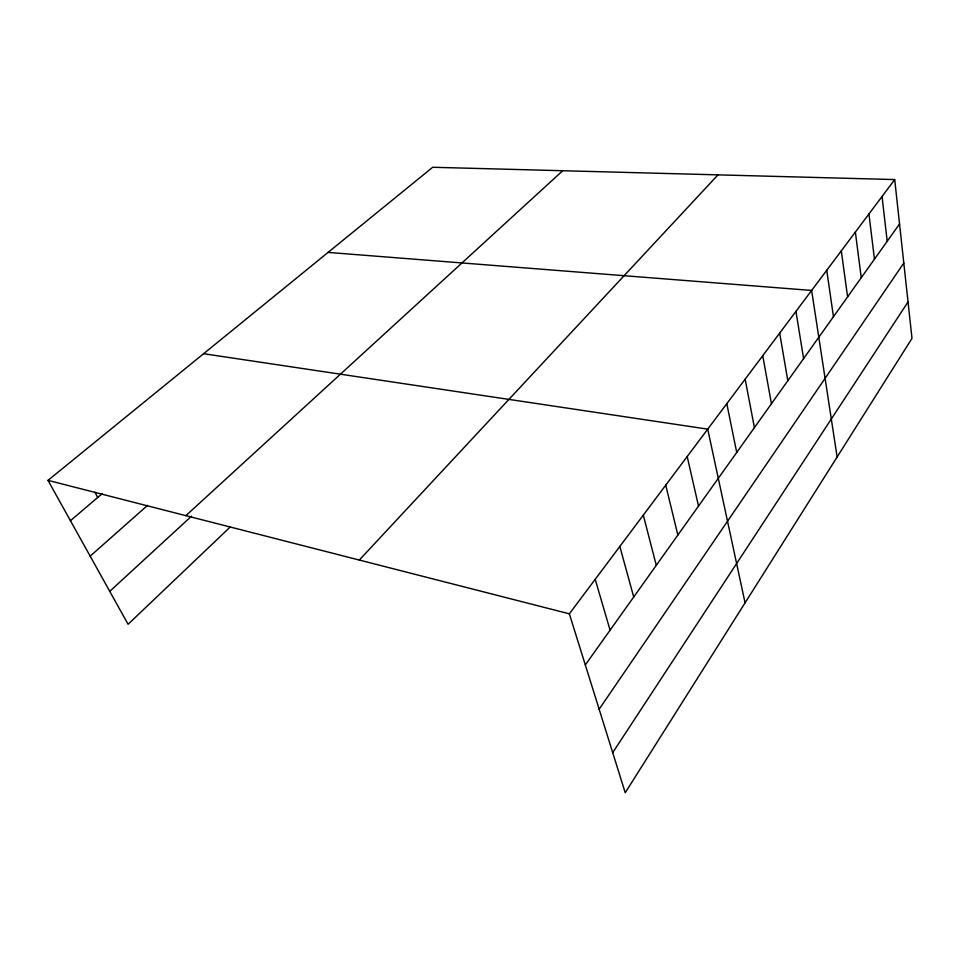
<?xml version="1.0" encoding="UTF-8"?>
<svg xmlns="http://www.w3.org/2000/svg" width="960" height="960" viewBox="0 0 960 960"><rect width="100%" height="100%" fill="white"/><g stroke="black" fill="none" stroke-linecap="round" stroke-linejoin="round"><path stroke-width="1.44" d="M612.708 752.64L908.028 301.932M599.148 709.236L903.804 263.064M585.312 664.932L899.544 223.956M894.708 179.568L912 338.364L625.236 792.732L569.352 613.824L894.708 179.568L432.696 167.268L48 480.36L128.076 624.276L230.22 527.016M359.316 560.052L718.008 174.864M109.752 591.348L191.544 516.156M185.88 515.652L562.728 170.724M90.168 556.152L147.54 505.38M70.44 520.692L102.108 493.728M328.08 252.408L811.632 290.448L837.12 457.008M203.616 353.712L707.712 429.144L745.08 602.844M48 480.36L569.352 613.824M94.944 492.3L97.716 497.472M595.2 579.324L610.08 630.18M619.824 546.456L633.708 597.012M643.308 515.112L656.28 565.344M665.748 485.16L677.856 535.056M687.192 456.54L698.508 506.076M726.804 403.668L736.716 452.46M745.14 379.2L754.416 427.62M762.744 355.704L771.444 403.728M779.664 333.12L787.824 380.736M795.948 311.376L803.592 358.608M826.74 270.288L833.46 316.704M841.308 250.848L847.596 296.856M855.36 232.08L861.252 277.692M868.932 213.972L874.452 259.176M882.036 196.476L887.208 241.272"/></g></svg>
